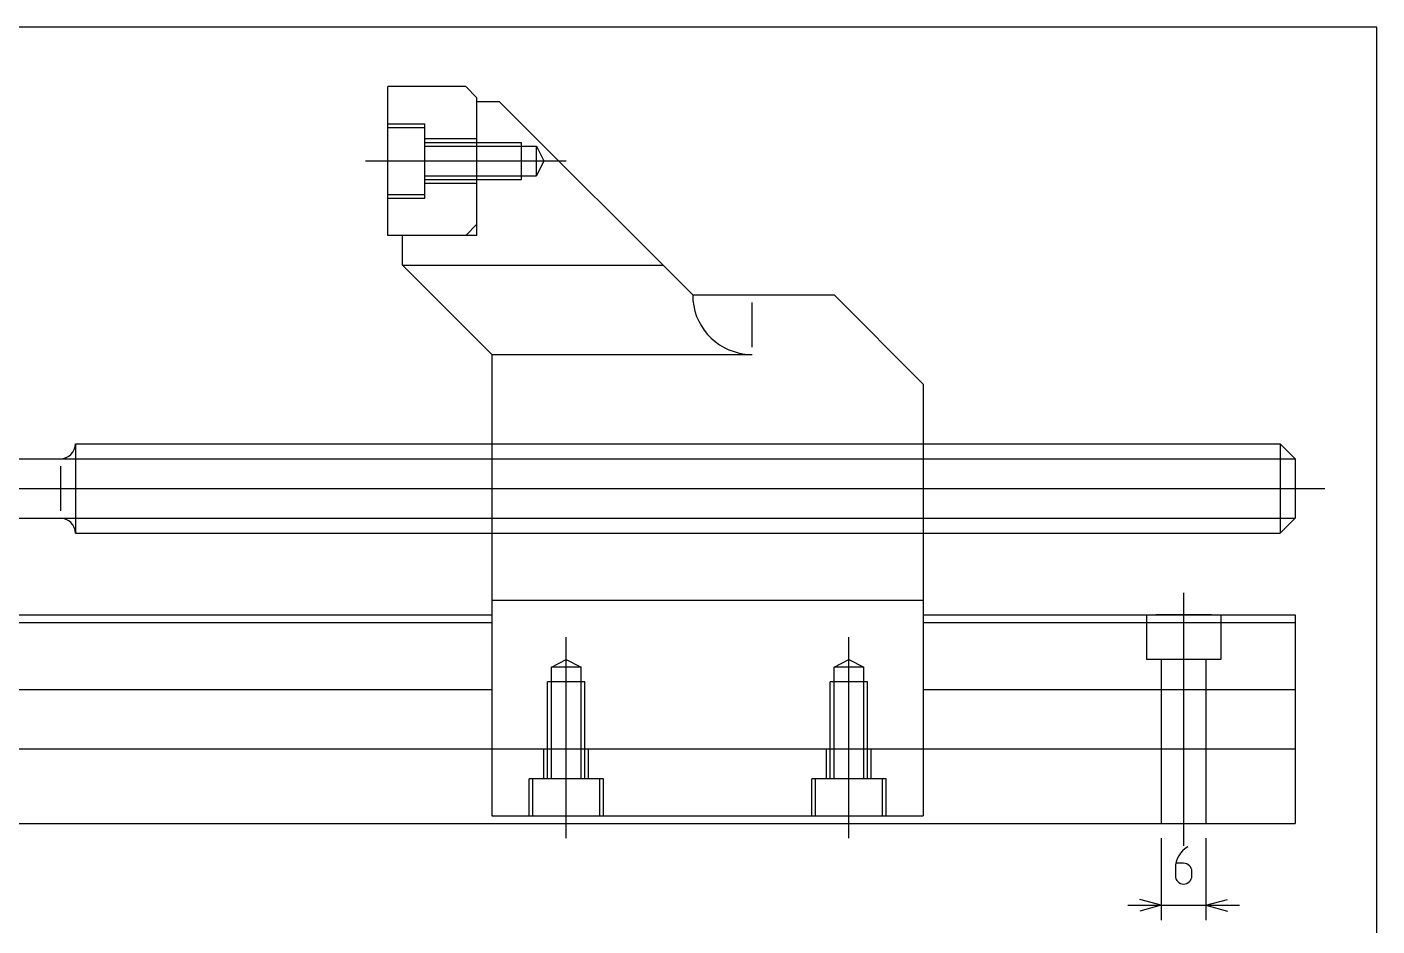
# Model space of a CAD drawing. Header units: millimetres. Extents: x 10 to 287, y 10 to 200.
# Drawn here: x 105.5 to 287, y 79.2 to 200 of the extents above; entities that cross this region are included whole.
import ezdxf

# ---------------------------------------------------------------- set-up
doc = ezdxf.new("R2010")
doc.units = ezdxf.units.MM
for name, color, linetype in [('auxiliary', 7, 'CONTINUOUS'), ('border', 7, 'CONTINUOUS'), ('contour', 7, 'CONTINUOUS'), ('dimension', 7, 'CONTINUOUS')]:
    doc.layers.add(name, color=color, linetype=linetype)

msp = doc.modelspace()

# ---------------------------------------------------------------- linework, layer by layer
at = {"layer": 'auxiliary', "color": 12}
for p, q in [((151, 182), (178, 182)), ((16, 138), (280, 138)), ((261, 124), (261, 90)), ((178, 91), (178, 118)), ((216, 91), (216, 118))]:
    msp.add_line(p, q, dxfattribs=at)
at = {"layer": 'border', "color": 0, "linetype": 'CONTINUOUS'}
for p, q in [((287, 200), (10, 200)), ((287.000031, 10.000061), (287, 200))]:
    msp.add_line(p, q, dxfattribs=at)
at = {"layer": 'contour', "color": 0, "linetype": 'CONTINUOUS'}
for p, q in [((154, 172), (154, 192)), ((164.5, 192), (154, 192)), ((164.5, 192), (165.999992, 190.5)), ((166, 172), (165.999992, 190.5)), ((165.999992, 190), (169, 190)), ((195, 164), (169, 190)), ((165.999992, 173.5), (164.5, 172)), ((166, 172), (154, 172)), ((156, 168), (156, 172)), ((156, 168), (191, 168)), ((168, 156), (156, 168)), ((195, 164), (214, 164)), ((214, 164), (226, 152)), ((203, 157), (203, 163)), ((168, 156), (203, 156)), ((168, 156), (168, 94)), ((226, 152), (226, 94)), ((112, 144), (112, 132)), ((112, 144), (168, 144)), ((226, 144), (274, 144)), ((276, 142), (274, 144)), ((274, 144), (274, 132)), ((104.000002, 142), (110.000004, 142)), ((110.000004, 142), (168, 142)), ((226, 142), (276, 142)), ((276, 142), (276, 134)), ((110, 141), (110, 135)), ((168, 138), (226, 138)), ((104, 134), (110, 134)), ((110, 134), (168, 134)), ((226, 134), (276, 134)), ((274, 132), (276, 134)), ((112, 132), (168, 132)), ((226, 132), (274, 132)), ((168, 122.999998), (226, 122.999998)), ((76, 121), (168, 121)), ((226, 121), (276, 121)), ((262, 121), (257.25, 121)), ((276, 121), (276, 93)), ((76, 111), (168, 110.999998)), ((226, 111), (276, 111)), ((76, 103), (226, 103)), ((226, 103), (276, 103)), ((76, 93), (276, 93)), ((168, 94), (226, 94))]:
    msp.add_line(p, q, dxfattribs=at)
at = {"layer": 'contour', "color": 0}
for p, q in [((154, 187), (159, 187)), ((159, 177), (159, 187)), ((154, 186.5), (159, 186.5)), ((159, 185), (165.999992, 185)), ((159, 184.5), (172, 184.5)), ((159, 184), (174, 184)), ((171.999992, 179.5), (172, 184.5)), ((174, 180), (174, 184)), ((174, 184), (175, 182)), ((175, 182), (174, 180)), ((159, 180), (174, 180)), ((159, 179.5), (171.999992, 179.5)), ((159, 179), (166, 179)), ((154, 177.5), (159, 177.5)), ((154, 177), (159, 177)), ((168, 144), (226, 144)), ((168, 142), (226, 142)), ((168, 134), (226, 134)), ((168, 132), (226, 132)), ((76, 120), (168, 120.000002)), ((226, 120), (276, 120)), ((256, 121), (256, 115)), ((264.75, 121), (262, 121)), ((266, 121), (266, 115)), ((176, 114), (178, 115)), ((178, 115), (180, 114)), ((214, 114), (216, 115)), ((216, 115), (218, 114)), ((266, 115), (256, 115)), ((258, 115), (258, 93)), ((264, 115), (264, 93)), ((180, 114), (176, 114)), ((176, 99), (176, 114)), ((180, 99), (180, 114)), ((218, 114), (214, 114)), ((214, 99), (214, 114)), ((218, 99), (218, 114)), ((180.5, 111.999992), (175.5, 112)), ((175.5, 99), (175.5, 112)), ((180.5, 99), (180.5, 111.999992)), ((218.5, 111.999992), (213.5, 112)), ((213.5, 99), (213.5, 112)), ((218.5, 99), (218.5, 111.999992)), ((175, 99), (174.999992, 103)), ((181, 99), (181, 103)), ((213, 99), (213, 103)), ((219, 99), (219, 103)), ((173, 94), (173, 99)), ((183, 99), (173, 99)), ((173.5, 94), (173.5, 99)), ((182.5, 94), (182.5, 99)), ((183, 94), (183, 99)), ((211, 94), (211, 99)), ((221, 99), (211, 99)), ((211.5, 94), (211.5, 99)), ((220.5, 94), (220.5, 99)), ((221, 94), (221, 99))]:
    msp.add_line(p, q, dxfattribs=at)
at = {"layer": 'contour', "color": 0, "linetype": 'CONTINUOUS'}
for centre, radius, start, end in [((203, 164), 8, 180, 262.875), ((110.000004, 144), 2, 270, 0), ((110, 132), 2, 0, 90)]:
    msp.add_arc(centre, radius, start, end, dxfattribs=at)
at = {"layer": 'dimension', "color": 0, "linetype": 'CONTINUOUS'}
for p, q in [((258, 91), (258, 80)), ((264, 91), (264, 80)), ((261, 87.634921), (259.95579, 87.634921)), ((259.888889, 86.970393), (259.888889, 85.968254)), ((262.111111, 85.968254), (262.111111, 86.52381)), ((253.5, 82), (268.5, 82)), ((258, 82), (255.102223, 82.776457)), ((258, 82), (255.102223, 81.223543)), ((264, 82), (266.897777, 82.776457)), ((264, 82), (266.897777, 81.223543))]:
    msp.add_line(p, q, dxfattribs=at)
for centre, radius, start, end in [((263.222222, 86.970393), 3.333333, 120, 180), ((261, 86.52381), 1.111111, 0, 90), ((261, 85.968254), 1.111111, 180, 0)]:
    msp.add_arc(centre, radius, start, end, dxfattribs=at)

doc.saveas('drawing.dxf')
